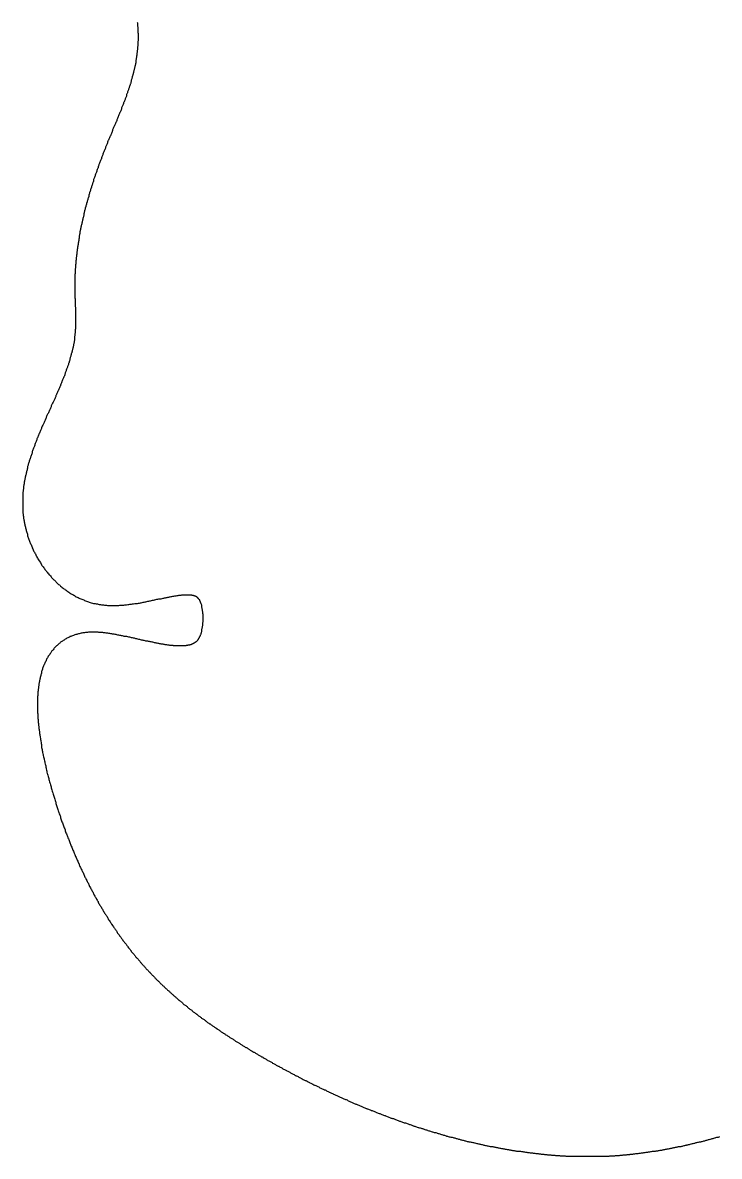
# Model space of a CAD drawing. Header units: millimetres. Extents: x 35 to 605, y 64 to 964.
# Drawn here: x 260.86 to 283.24, y 786.11 to 822.52 of the extents above; entities that cross this region are included whole.
import ezdxf

# ---------------------------------------------------------------- set-up
doc = ezdxf.new("R2010")
doc.units = ezdxf.units.MM
doc.layers.add('DRAW', color=7, linetype='Continuous')

msp = doc.modelspace()

# ---------------------------------------------------------------- linework, layer by layer
at = {"layer": 'DRAW'}
msp.add_polyline3d([(264.537, 822.538, 0), (264.547, 822.508, 0), (264.547, 822.488, 0), (264.547, 822.458, 0), (264.547, 822.438, 0), (264.547, 822.408, 0), (264.557, 822.388, 0), (264.557, 822.368, 0), (264.557, 822.338, 0), (264.557, 822.318, 0), (264.557, 822.288, 0), (264.557, 822.268, 0), (264.557, 822.238, 0), (264.557, 822.218, 0), (264.557, 822.198, 0), (264.567, 822.168, 0), (264.567, 822.148, 0), (264.567, 822.128, 0), (264.567, 822.098, 0), (264.567, 822.078, 0), (264.567, 822.058, 0), (264.567, 822.028, 0), (264.567, 822.008, 0), (264.567, 821.988, 0), (264.567, 821.968, 0), (264.567, 821.938, 0), (264.557, 821.918, 0), (264.557, 821.898, 0), (264.557, 821.868, 0), (264.557, 821.848, 0), (264.557, 821.828, 0), (264.557, 821.808, 0), (264.557, 821.778, 0), (264.557, 821.758, 0), (264.547, 821.738, 0), (264.547, 821.718, 0), (264.547, 821.688, 0), (264.547, 821.668, 0), (264.547, 821.648, 0), (264.537, 821.628, 0), (264.537, 821.598, 0), (264.537, 821.578, 0), (264.537, 821.558, 0), (264.527, 821.538, 0), (264.527, 821.518, 0), (264.527, 821.488, 0), (264.527, 821.468, 0), (264.517, 821.448, 0), (264.517, 821.428, 0), (264.517, 821.398, 0), (264.507, 821.378, 0), (264.507, 821.358, 0), (264.507, 821.338, 0), (264.497, 821.308, 0), (264.497, 821.288, 0), (264.487, 821.268, 0), (264.487, 821.248, 0), (264.487, 821.228, 0), (264.477, 821.198, 0), (264.477, 821.178, 0), (264.467, 821.158, 0), (264.467, 821.138, 0), (264.457, 821.108, 0), (264.457, 821.088, 0), (264.447, 821.068, 0), (264.447, 821.048, 0), (264.437, 821.028, 0), (264.437, 820.998, 0), (264.427, 820.978, 0), (264.427, 820.958, 0), (264.417, 820.938, 0), (264.417, 820.918, 0), (264.407, 820.888, 0), (264.407, 820.868, 0), (264.397, 820.848, 0), (264.397, 820.828, 0), (264.387, 820.808, 0), (264.377, 820.778, 0), (264.377, 820.758, 0), (264.367, 820.738, 0), (264.367, 820.718, 0), (264.357, 820.688, 0), (264.347, 820.668, 0), (264.347, 820.648, 0), (264.337, 820.628, 0), (264.327, 820.608, 0), (264.327, 820.578, 0), (264.317, 820.558, 0), (264.307, 820.538, 0), (264.307, 820.518, 0), (264.297, 820.498, 0), (264.287, 820.468, 0), (264.277, 820.448, 0), (264.277, 820.428, 0), (264.267, 820.408, 0), (264.257, 820.378, 0), (264.257, 820.358, 0), (264.247, 820.338, 0), (264.237, 820.318, 0), (264.227, 820.298, 0), (264.227, 820.268, 0), (264.217, 820.248, 0), (264.207, 820.228, 0), (264.197, 820.208, 0), (264.187, 820.178, 0), (264.187, 820.158, 0), (264.177, 820.138, 0), (264.167, 820.118, 0), (264.157, 820.098, 0), (264.147, 820.068, 0), (264.147, 820.048, 0), (264.137, 820.028, 0), (264.127, 820.008, 0), (264.117, 819.978, 0), (264.107, 819.958, 0), (264.097, 819.938, 0), (264.097, 819.918, 0), (264.087, 819.888, 0), (264.077, 819.868, 0), (264.067, 819.848, 0), (264.057, 819.828, 0), (264.047, 819.808, 0), (264.037, 819.778, 0), (264.027, 819.758, 0), (264.027, 819.738, 0), (264.017, 819.718, 0), (264.007, 819.688, 0), (263.997, 819.668, 0), (263.987, 819.648, 0), (263.977, 819.628, 0), (263.967, 819.598, 0), (263.957, 819.578, 0), (263.947, 819.558, 0), (263.937, 819.528, 0), (263.927, 819.508, 0), (263.927, 819.488, 0), (263.917, 819.468, 0), (263.907, 819.438, 0), (263.897, 819.418, 0), (263.887, 819.398, 0), (263.877, 819.378, 0), (263.867, 819.348, 0), (263.857, 819.328, 0), (263.847, 819.308, 0), (263.837, 819.278, 0), (263.827, 819.258, 0), (263.817, 819.238, 0), (263.807, 819.218, 0), (263.797, 819.188, 0), (263.787, 819.168, 0), (263.777, 819.148, 0), (263.767, 819.118, 0), (263.757, 819.098, 0), (263.747, 819.078, 0), (263.747, 819.048, 0), (263.737, 819.028, 0), (263.727, 819.008, 0), (263.717, 818.988, 0), (263.707, 818.958, 0), (263.697, 818.938, 0), (263.687, 818.918, 0), (263.677, 818.888, 0), (263.667, 818.868, 0), (263.657, 818.848, 0), (263.647, 818.818, 0), (263.637, 818.798, 0), (263.627, 818.778, 0), (263.617, 818.748, 0), (263.607, 818.728, 0), (263.597, 818.708, 0), (263.587, 818.678, 0), (263.577, 818.658, 0), (263.567, 818.628, 0), (263.557, 818.608, 0), (263.547, 818.588, 0), (263.537, 818.558, 0), (263.527, 818.538, 0), (263.517, 818.518, 0), (263.517, 818.488, 0), (263.507, 818.468, 0), (263.497, 818.438, 0), (263.487, 818.418, 0), (263.477, 818.398, 0), (263.467, 818.368, 0), (263.457, 818.348, 0), (263.447, 818.328, 0), (263.437, 818.298, 0), (263.427, 818.278, 0), (263.417, 818.248, 0), (263.407, 818.228, 0), (263.397, 818.208, 0), (263.387, 818.178, 0), (263.387, 818.158, 0), (263.377, 818.128, 0), (263.367, 818.108, 0), (263.357, 818.088, 0), (263.347, 818.058, 0), (263.337, 818.038, 0), (263.327, 818.008, 0), (263.317, 817.988, 0), (263.307, 817.958, 0), (263.307, 817.938, 0), (263.297, 817.918, 0), (263.287, 817.888, 0), (263.277, 817.868, 0), (263.267, 817.838, 0), (263.257, 817.818, 0), (263.247, 817.798, 0), (263.237, 817.768, 0), (263.237, 817.748, 0), (263.227, 817.718, 0), (263.217, 817.698, 0), (263.207, 817.668, 0), (263.197, 817.648, 0), (263.187, 817.618, 0), (263.187, 817.598, 0), (263.177, 817.578, 0), (263.167, 817.548, 0), (263.157, 817.528, 0), (263.147, 817.498, 0), (263.137, 817.478, 0), (263.137, 817.448, 0), (263.127, 817.428, 0), (263.117, 817.398, 0), (263.107, 817.378, 0), (263.097, 817.358, 0), (263.097, 817.328, 0), (263.087, 817.308, 0), (263.077, 817.278, 0), (263.067, 817.258, 0), (263.067, 817.228, 0), (263.057, 817.208, 0), (263.047, 817.178, 0), (263.037, 817.158, 0), (263.037, 817.128, 0), (263.027, 817.108, 0), (263.017, 817.078, 0), (263.007, 817.058, 0), (263.007, 817.028, 0), (262.997, 817.008, 0), (262.987, 816.978, 0), (262.977, 816.958, 0), (262.977, 816.928, 0), (262.967, 816.908, 0), (262.957, 816.878, 0), (262.947, 816.858, 0), (262.947, 816.838, 0), (262.937, 816.808, 0), (262.927, 816.788, 0), (262.927, 816.758, 0), (262.917, 816.738, 0), (262.907, 816.708, 0), (262.907, 816.688, 0), (262.897, 816.658, 0), (262.887, 816.638, 0), (262.887, 816.608, 0), (262.877, 816.588, 0), (262.867, 816.558, 0), (262.867, 816.528, 0), (262.857, 816.508, 0), (262.847, 816.478, 0), (262.847, 816.458, 0), (262.837, 816.428, 0), (262.837, 816.408, 0), (262.827, 816.378, 0), (262.817, 816.358, 0), (262.817, 816.328, 0), (262.807, 816.308, 0), (262.807, 816.278, 0), (262.797, 816.258, 0), (262.787, 816.228, 0), (262.787, 816.208, 0), (262.777, 816.178, 0), (262.777, 816.158, 0), (262.767, 816.128, 0), (262.767, 816.108, 0), (262.757, 816.078, 0), (262.757, 816.058, 0), (262.747, 816.028, 0), (262.737, 815.998, 0), (262.737, 815.978, 0), (262.727, 815.948, 0), (262.727, 815.928, 0), (262.717, 815.898, 0), (262.717, 815.878, 0), (262.707, 815.848, 0), (262.707, 815.828, 0), (262.697, 815.798, 0), (262.697, 815.778, 0), (262.697, 815.748, 0), (262.687, 815.718, 0), (262.687, 815.698, 0), (262.677, 815.668, 0), (262.677, 815.648, 0), (262.667, 815.618, 0), (262.667, 815.598, 0), (262.657, 815.568, 0), (262.657, 815.538, 0), (262.657, 815.518, 0), (262.647, 815.488, 0), (262.647, 815.468, 0), (262.637, 815.438, 0), (262.637, 815.418, 0), (262.637, 815.388, 0), (262.627, 815.358, 0), (262.627, 815.338, 0), (262.617, 815.308, 0), (262.617, 815.288, 0), (262.617, 815.258, 0), (262.607, 815.238, 0), (262.607, 815.208, 0), (262.607, 815.178, 0), (262.597, 815.158, 0), (262.597, 815.128, 0), (262.597, 815.108, 0), (262.597, 815.078, 0), (262.587, 815.048, 0), (262.587, 815.028, 0), (262.587, 814.998, 0), (262.577, 814.978, 0), (262.577, 814.948, 0), (262.577, 814.918, 0), (262.577, 814.898, 0), (262.567, 814.868, 0), (262.567, 814.848, 0), (262.567, 814.818, 0), (262.567, 814.788, 0), (262.567, 814.768, 0), (262.557, 814.738, 0), (262.557, 814.718, 0), (262.557, 814.688, 0), (262.557, 814.658, 0), (262.557, 814.638, 0), (262.547, 814.608, 0), (262.547, 814.588, 0), (262.547, 814.558, 0), (262.547, 814.528, 0), (262.547, 814.508, 0), (262.547, 814.478, 0), (262.547, 814.458, 0), (262.537, 814.428, 0), (262.537, 814.398, 0), (262.537, 814.378, 0), (262.537, 814.348, 0), (262.537, 814.318, 0), (262.537, 814.298, 0), (262.537, 814.268, 0), (262.537, 814.248, 0), (262.537, 814.218, 0), (262.537, 814.188, 0), (262.537, 814.168, 0), (262.537, 814.138, 0), (262.537, 814.108, 0), (262.537, 814.088, 0), (262.537, 814.058, 0), (262.537, 814.038, 0), (262.537, 814.008, 0), (262.537, 813.978, 0), (262.537, 813.958, 0), (262.537, 813.928, 0), (262.537, 813.908, 0), (262.537, 813.878, 0), (262.537, 813.848, 0), (262.537, 813.828, 0), (262.537, 813.798, 0), (262.537, 813.778, 0), (262.537, 813.748, 0), (262.537, 813.728, 0), (262.537, 813.698, 0), (262.537, 813.678, 0), (262.547, 813.648, 0), (262.547, 813.618, 0), (262.547, 813.598, 0), (262.547, 813.568, 0), (262.547, 813.548, 0), (262.547, 813.518, 0), (262.547, 813.498, 0), (262.547, 813.478, 0), (262.547, 813.448, 0), (262.547, 813.428, 0), (262.547, 813.398, 0), (262.557, 813.378, 0), (262.557, 813.348, 0), (262.557, 813.328, 0), (262.557, 813.298, 0), (262.557, 813.278, 0), (262.557, 813.258, 0), (262.557, 813.228, 0), (262.557, 813.208, 0), (262.557, 813.178, 0), (262.557, 813.158, 0), (262.557, 813.138, 0), (262.557, 813.108, 0), (262.557, 813.088, 0), (262.557, 813.068, 0), (262.557, 813.038, 0), (262.557, 813.018, 0), (262.557, 812.998, 0), (262.557, 812.968, 0), (262.557, 812.948, 0), (262.557, 812.928, 0), (262.557, 812.898, 0), (262.557, 812.878, 0), (262.557, 812.858, 0), (262.557, 812.838, 0), (262.557, 812.808, 0), (262.557, 812.788, 0), (262.557, 812.768, 0), (262.557, 812.748, 0), (262.557, 812.718, 0), (262.557, 812.698, 0), (262.557, 812.678, 0), (262.547, 812.658, 0), (262.547, 812.638, 0), (262.547, 812.608, 0), (262.547, 812.588, 0), (262.547, 812.568, 0), (262.547, 812.548, 0), (262.537, 812.528, 0), (262.537, 812.508, 0), (262.537, 812.478, 0), (262.537, 812.458, 0), (262.527, 812.438, 0), (262.527, 812.418, 0), (262.527, 812.398, 0), (262.527, 812.378, 0), (262.517, 812.358, 0), (262.517, 812.328, 0), (262.517, 812.308, 0), (262.507, 812.288, 0), (262.507, 812.268, 0), (262.507, 812.248, 0), (262.497, 812.228, 0), (262.497, 812.198, 0), (262.487, 812.178, 0), (262.487, 812.158, 0), (262.487, 812.138, 0), (262.477, 812.118, 0), (262.477, 812.098, 0), (262.467, 812.068, 0), (262.467, 812.048, 0), (262.457, 812.028, 0), (262.457, 812.008, 0), (262.447, 811.988, 0), (262.447, 811.968, 0), (262.437, 811.938, 0), (262.437, 811.918, 0), (262.427, 811.898, 0), (262.417, 811.878, 0), (262.417, 811.858, 0), (262.407, 811.828, 0), (262.407, 811.808, 0), (262.397, 811.788, 0), (262.387, 811.768, 0), (262.387, 811.738, 0), (262.377, 811.718, 0), (262.377, 811.698, 0), (262.367, 811.678, 0), (262.357, 811.658, 0), (262.347, 811.628, 0), (262.347, 811.608, 0), (262.337, 811.588, 0), (262.327, 811.568, 0), (262.327, 811.538, 0), (262.317, 811.518, 0), (262.307, 811.498, 0), (262.297, 811.478, 0), (262.297, 811.448, 0), (262.287, 811.428, 0), (262.277, 811.408, 0), (262.267, 811.388, 0), (262.257, 811.358, 0), (262.257, 811.338, 0), (262.247, 811.318, 0), (262.237, 811.298, 0), (262.227, 811.268, 0), (262.217, 811.248, 0), (262.207, 811.228, 0), (262.207, 811.208, 0), (262.197, 811.178, 0), (262.187, 811.158, 0), (262.177, 811.138, 0), (262.167, 811.108, 0), (262.157, 811.088, 0), (262.147, 811.068, 0), (262.137, 811.048, 0), (262.127, 811.018, 0), (262.117, 810.998, 0), (262.117, 810.978, 0), (262.107, 810.948, 0), (262.097, 810.928, 0), (262.087, 810.908, 0), (262.077, 810.878, 0), (262.067, 810.858, 0), (262.057, 810.838, 0), (262.047, 810.818, 0), (262.037, 810.788, 0), (262.027, 810.768, 0), (262.017, 810.748, 0), (262.007, 810.718, 0), (261.997, 810.698, 0), (261.987, 810.678, 0), (261.977, 810.648, 0), (261.967, 810.628, 0), (261.957, 810.608, 0), (261.947, 810.578, 0), (261.937, 810.558, 0), (261.927, 810.538, 0), (261.917, 810.508, 0), (261.907, 810.488, 0), (261.897, 810.468, 0), (261.887, 810.438, 0), (261.877, 810.418, 0), (261.867, 810.398, 0), (261.857, 810.368, 0), (261.847, 810.348, 0), (261.837, 810.328, 0), (261.817, 810.298, 0), (261.807, 810.278, 0), (261.797, 810.258, 0), (261.787, 810.228, 0), (261.777, 810.208, 0), (261.767, 810.178, 0), (261.757, 810.158, 0), (261.747, 810.138, 0), (261.737, 810.108, 0), (261.727, 810.088, 0), (261.717, 810.068, 0), (261.707, 810.038, 0), (261.697, 810.018, 0), (261.687, 809.988, 0), (261.677, 809.968, 0), (261.657, 809.948, 0), (261.647, 809.918, 0), (261.637, 809.898, 0), (261.627, 809.868, 0), (261.617, 809.848, 0), (261.607, 809.828, 0), (261.597, 809.798, 0), (261.587, 809.778, 0), (261.577, 809.748, 0), (261.567, 809.728, 0), (261.557, 809.708, 0), (261.547, 809.678, 0), (261.537, 809.658, 0), (261.527, 809.628, 0), (261.517, 809.608, 0), (261.507, 809.588, 0), (261.487, 809.558, 0), (261.477, 809.538, 0), (261.467, 809.508, 0), (261.457, 809.488, 0), (261.447, 809.458, 0), (261.437, 809.438, 0), (261.427, 809.418, 0), (261.417, 809.388, 0), (261.407, 809.368, 0), (261.397, 809.338, 0), (261.387, 809.318, 0), (261.377, 809.288, 0), (261.367, 809.268, 0), (261.357, 809.238, 0), (261.347, 809.218, 0), (261.337, 809.188, 0), (261.327, 809.168, 0), (261.317, 809.148, 0), (261.307, 809.118, 0), (261.297, 809.098, 0), (261.287, 809.068, 0), (261.277, 809.048, 0), (261.267, 809.018, 0), (261.257, 808.998, 0), (261.247, 808.968, 0), (261.247, 808.948, 0), (261.237, 808.918, 0), (261.227, 808.898, 0), (261.217, 808.868, 0), (261.207, 808.848, 0), (261.197, 808.818, 0), (261.187, 808.798, 0), (261.177, 808.768, 0), (261.167, 808.748, 0), (261.157, 808.718, 0), (261.157, 808.688, 0), (261.147, 808.668, 0), (261.137, 808.638, 0), (261.127, 808.618, 0), (261.117, 808.588, 0), (261.107, 808.568, 0), (261.107, 808.538, 0), (261.097, 808.518, 0), (261.087, 808.488, 0), (261.077, 808.468, 0), (261.067, 808.438, 0), (261.067, 808.408, 0), (261.057, 808.388, 0), (261.047, 808.358, 0), (261.037, 808.338, 0), (261.037, 808.308, 0), (261.027, 808.288, 0), (261.017, 808.258, 0), (261.017, 808.228, 0), (261.007, 808.208, 0), (260.997, 808.178, 0), (260.997, 808.158, 0), (260.987, 808.128, 0), (260.977, 808.098, 0), (260.977, 808.078, 0), (260.967, 808.048, 0), (260.967, 808.018, 0), (260.957, 807.998, 0), (260.947, 807.968, 0), (260.947, 807.948, 0), (260.937, 807.918, 0), (260.937, 807.888, 0), (260.927, 807.868, 0), (260.927, 807.838, 0), (260.917, 807.808, 0), (260.917, 807.788, 0), (260.907, 807.758, 0), (260.907, 807.728, 0), (260.907, 807.708, 0), (260.897, 807.678, 0), (260.897, 807.648, 0), (260.887, 807.628, 0), (260.887, 807.598, 0), (260.887, 807.568, 0), (260.887, 807.538, 0), (260.877, 807.518, 0), (260.877, 807.488, 0), (260.877, 807.458, 0), (260.867, 807.438, 0), (260.867, 807.408, 0), (260.867, 807.378, 0), (260.867, 807.348, 0), (260.867, 807.328, 0), (260.857, 807.298, 0), (260.857, 807.268, 0), (260.857, 807.238, 0), (260.857, 807.218, 0), (260.857, 807.188, 0), (260.857, 807.158, 0), (260.857, 807.128, 0), (260.857, 807.108, 0), (260.857, 807.078, 0), (260.857, 807.048, 0), (260.857, 807.018, 0), (260.857, 806.998, 0), (260.857, 806.968, 0), (260.857, 806.938, 0), (260.857, 806.908, 0), (260.867, 806.878, 0), (260.867, 806.858, 0), (260.867, 806.828, 0), (260.867, 806.798, 0), (260.867, 806.768, 0), (260.877, 806.738, 0), (260.877, 806.718, 0), (260.877, 806.688, 0), (260.887, 806.658, 0), (260.887, 806.628, 0), (260.887, 806.598, 0), (260.897, 806.568, 0), (260.897, 806.548, 0), (260.907, 806.518, 0), (260.907, 806.488, 0), (260.917, 806.458, 0), (260.917, 806.428, 0), (260.927, 806.398, 0), (260.927, 806.378, 0), (260.937, 806.348, 0), (260.947, 806.318, 0), (260.947, 806.288, 0), (260.957, 806.258, 0), (260.967, 806.228, 0), (260.967, 806.208, 0), (260.977, 806.178, 0), (260.987, 806.148, 0), (260.997, 806.118, 0), (261.007, 806.088, 0), (261.007, 806.058, 0), (261.017, 806.038, 0), (261.027, 806.008, 0), (261.037, 805.978, 0), (261.047, 805.948, 0), (261.057, 805.918, 0), (261.067, 805.898, 0), (261.077, 805.868, 0), (261.087, 805.838, 0), (261.097, 805.808, 0), (261.107, 805.778, 0), (261.127, 805.758, 0), (261.137, 805.728, 0), (261.147, 805.698, 0), (261.157, 805.668, 0), (261.167, 805.648, 0), (261.187, 805.618, 0), (261.197, 805.588, 0), (261.207, 805.558, 0), (261.217, 805.538, 0), (261.237, 805.508, 0), (261.247, 805.478, 0), (261.267, 805.458, 0), (261.277, 805.428, 0), (261.287, 805.398, 0), (261.307, 805.368, 0), (261.317, 805.348, 0), (261.337, 805.318, 0), (261.347, 805.298, 0), (261.367, 805.268, 0), (261.387, 805.238, 0), (261.397, 805.218, 0), (261.417, 805.188, 0), (261.427, 805.168, 0), (261.447, 805.138, 0), (261.467, 805.108, 0), (261.477, 805.088, 0), (261.497, 805.058, 0), (261.517, 805.038, 0), (261.537, 805.008, 0), (261.557, 804.988, 0), (261.567, 804.958, 0), (261.587, 804.938, 0), (261.607, 804.908, 0), (261.627, 804.888, 0), (261.647, 804.868, 0), (261.667, 804.838, 0), (261.687, 804.818, 0), (261.707, 804.788, 0), (261.727, 804.768, 0), (261.747, 804.748, 0), (261.767, 804.718, 0), (261.787, 804.698, 0), (261.807, 804.678, 0), (261.827, 804.658, 0), (261.857, 804.628, 0), (261.877, 804.608, 0), (261.897, 804.588, 0), (261.917, 804.568, 0), (261.937, 804.548, 0), (261.967, 804.518, 0), (261.987, 804.498, 0), (262.007, 804.478, 0), (262.037, 804.458, 0), (262.057, 804.438, 0), (262.077, 804.418, 0), (262.107, 804.398, 0), (262.127, 804.378, 0), (262.157, 804.358, 0), (262.177, 804.338, 0), (262.207, 804.318, 0), (262.227, 804.298, 0), (262.257, 804.288, 0), (262.277, 804.268, 0), (262.307, 804.248, 0), (262.337, 804.228, 0), (262.357, 804.208, 0), (262.387, 804.198, 0), (262.417, 804.178, 0), (262.437, 804.158, 0), (262.467, 804.148, 0), (262.497, 804.128, 0), (262.517, 804.118, 0), (262.547, 804.098, 0), (262.577, 804.078, 0), (262.607, 804.068, 0), (262.637, 804.058, 0), (262.667, 804.038, 0), (262.697, 804.028, 0), (262.727, 804.008, 0), (262.757, 803.998, 0), (262.787, 803.988, 0), (262.817, 803.978, 0), (262.847, 803.958, 0), (262.877, 803.948, 0), (262.907, 803.938, 0), (262.937, 803.928, 0), (262.967, 803.918, 0), (262.997, 803.908, 0), (263.027, 803.898, 0), (263.057, 803.888, 0), (263.097, 803.878, 0), (263.127, 803.868, 0), (263.157, 803.868, 0), (263.187, 803.858, 0), (263.217, 803.848, 0), (263.257, 803.848, 0), (263.287, 803.838, 0), (263.317, 803.828, 0), (263.357, 803.828, 0), (263.387, 803.818, 0), (263.417, 803.818, 0), (263.457, 803.818, 0), (263.487, 803.808, 0), (263.517, 803.808, 0), (263.547, 803.808, 0), (263.587, 803.798, 0), (263.617, 803.798, 0), (263.647, 803.798, 0), (263.687, 803.798, 0), (263.717, 803.798, 0), (263.747, 803.798, 0), (263.777, 803.798, 0), (263.817, 803.798, 0), (263.847, 803.798, 0), (263.877, 803.798, 0), (263.917, 803.798, 0), (263.947, 803.798, 0), (263.977, 803.808, 0), (264.007, 803.808, 0), (264.037, 803.808, 0), (264.077, 803.808, 0), (264.107, 803.808, 0), (264.137, 803.818, 0), (264.167, 803.818, 0), (264.197, 803.818, 0), (264.237, 803.828, 0), (264.267, 803.828, 0), (264.297, 803.838, 0), (264.327, 803.838, 0), (264.357, 803.838, 0), (264.387, 803.848, 0), (264.417, 803.848, 0), (264.457, 803.858, 0), (264.487, 803.858, 0), (264.517, 803.868, 0), (264.547, 803.868, 0), (264.577, 803.878, 0), (264.607, 803.878, 0), (264.637, 803.888, 0), (264.667, 803.888, 0), (264.697, 803.898, 0), (264.727, 803.908, 0), (264.757, 803.908, 0), (264.787, 803.918, 0), (264.817, 803.918, 0), (264.847, 803.928, 0), (264.877, 803.938, 0), (264.907, 803.938, 0), (264.937, 803.948, 0), (264.967, 803.948, 0), (264.997, 803.958, 0), (265.027, 803.968, 0), (265.057, 803.968, 0), (265.087, 803.978, 0), (265.107, 803.978, 0), (265.137, 803.988, 0), (265.167, 803.998, 0), (265.197, 803.998, 0), (265.227, 804.008, 0), (265.257, 804.008, 0), (265.277, 804.018, 0), (265.307, 804.018, 0), (265.337, 804.028, 0), (265.367, 804.038, 0), (265.387, 804.038, 0), (265.417, 804.048, 0), (265.447, 804.048, 0), (265.467, 804.058, 0), (265.497, 804.058, 0), (265.517, 804.068, 0), (265.547, 804.068, 0), (265.577, 804.078, 0), (265.597, 804.078, 0), (265.627, 804.088, 0), (265.647, 804.088, 0), (265.677, 804.098, 0), (265.697, 804.098, 0), (265.717, 804.098, 0), (265.747, 804.108, 0), (265.767, 804.108, 0), (265.787, 804.108, 0), (265.817, 804.118, 0), (265.837, 804.118, 0), (265.857, 804.118, 0), (265.877, 804.128, 0), (265.907, 804.128, 0), (265.927, 804.128, 0), (265.947, 804.128, 0), (265.967, 804.138, 0), (265.987, 804.138, 0), (266.007, 804.138, 0), (266.027, 804.138, 0), (266.047, 804.138, 0), (266.067, 804.138, 0), (266.087, 804.138, 0), (266.107, 804.138, 0), (266.117, 804.138, 0), (266.137, 804.138, 0), (266.157, 804.138, 0), (266.177, 804.138, 0), (266.187, 804.138, 0), (266.207, 804.138, 0), (266.217, 804.138, 0), (266.237, 804.138, 0), (266.247, 804.138, 0), (266.257, 804.138, 0), (266.277, 804.138, 0), (266.287, 804.128, 0), (266.297, 804.128, 0), (266.307, 804.128, 0), (266.327, 804.128, 0), (266.337, 804.128, 0), (266.347, 804.118, 0), (266.357, 804.118, 0), (266.367, 804.118, 0), (266.377, 804.118, 0), (266.377, 804.108, 0), (266.387, 804.108, 0), (266.397, 804.108, 0), (266.407, 804.098, 0), (266.407, 804.098, 0), (266.417, 804.098, 0), (266.427, 804.098, 0), (266.427, 804.088, 0), (266.437, 804.088, 0), (266.437, 804.088, 0), (266.447, 804.078, 0), (266.447, 804.078, 0), (266.457, 804.078, 0), (266.457, 804.068, 0), (266.467, 804.068, 0), (266.467, 804.068, 0), (266.467, 804.058, 0), (266.477, 804.058, 0), (266.477, 804.048, 0), (266.487, 804.048, 0), (266.487, 804.038, 0), (266.497, 804.038, 0), (266.497, 804.028, 0), (266.497, 804.028, 0), (266.507, 804.018, 0), (266.507, 804.008, 0), (266.517, 803.998, 0), (266.527, 803.998, 0), (266.527, 803.988, 0), (266.537, 803.978, 0), (266.537, 803.958, 0), (266.547, 803.948, 0), (266.547, 803.938, 0), (266.557, 803.928, 0), (266.557, 803.908, 0), (266.567, 803.898, 0), (266.567, 803.888, 0), (266.577, 803.868, 0), (266.587, 803.848, 0), (266.587, 803.838, 0), (266.597, 803.818, 0), (266.597, 803.798, 0), (266.597, 803.788, 0), (266.607, 803.768, 0), (266.607, 803.748, 0), (266.617, 803.728, 0), (266.617, 803.708, 0), (266.617, 803.688, 0), (266.627, 803.668, 0), (266.627, 803.648, 0), (266.627, 803.628, 0), (266.637, 803.608, 0), (266.637, 803.588, 0), (266.637, 803.568, 0), (266.637, 803.548, 0), (266.647, 803.518, 0), (266.647, 803.498, 0), (266.647, 803.478, 0), (266.647, 803.458, 0), (266.647, 803.438, 0), (266.647, 803.408, 0), (266.647, 803.388, 0), (266.647, 803.368, 0), (266.647, 803.348, 0), (266.647, 803.328, 0), (266.647, 803.298, 0), (266.647, 803.278, 0), (266.647, 803.258, 0), (266.637, 803.238, 0), (266.637, 803.218, 0), (266.637, 803.188, 0), (266.637, 803.168, 0), (266.637, 803.148, 0), (266.627, 803.128, 0), (266.627, 803.108, 0), (266.627, 803.088, 0), (266.617, 803.068, 0), (266.617, 803.048, 0), (266.607, 803.028, 0), (266.607, 803.008, 0), (266.607, 802.988, 0), (266.597, 802.968, 0), (266.597, 802.948, 0), (266.587, 802.928, 0), (266.587, 802.908, 0), (266.577, 802.898, 0), (266.577, 802.878, 0), (266.567, 802.858, 0), (266.557, 802.848, 0), (266.557, 802.828, 0), (266.547, 802.818, 0), (266.547, 802.798, 0), (266.537, 802.788, 0), (266.527, 802.778, 0), (266.527, 802.758, 0), (266.517, 802.748, 0), (266.507, 802.738, 0), (266.507, 802.728, 0), (266.497, 802.718, 0), (266.497, 802.708, 0), (266.487, 802.698, 0), (266.477, 802.688, 0), (266.477, 802.678, 0), (266.467, 802.678, 0), (266.467, 802.668, 0), (266.457, 802.658, 0), (266.447, 802.658, 0), (266.447, 802.648, 0), (266.437, 802.638, 0), (266.437, 802.638, 0), (266.427, 802.628, 0), (266.417, 802.628, 0), (266.417, 802.618, 0), (266.407, 802.618, 0), (266.397, 802.608, 0), (266.387, 802.608, 0), (266.387, 802.598, 0), (266.377, 802.598, 0), (266.367, 802.588, 0), (266.357, 802.588, 0), (266.347, 802.578, 0), (266.337, 802.578, 0), (266.327, 802.568, 0), (266.317, 802.568, 0), (266.307, 802.558, 0), (266.297, 802.558, 0), (266.287, 802.558, 0), (266.277, 802.548, 0), (266.267, 802.548, 0), (266.257, 802.538, 0), (266.237, 802.538, 0), (266.227, 802.538, 0), (266.217, 802.528, 0), (266.197, 802.528, 0), (266.187, 802.528, 0), (266.167, 802.528, 0), (266.157, 802.518, 0), (266.137, 802.518, 0), (266.127, 802.518, 0), (266.107, 802.518, 0), (266.097, 802.508, 0), (266.077, 802.508, 0), (266.057, 802.508, 0), (266.037, 802.508, 0), (266.017, 802.508, 0), (266.007, 802.508, 0), (265.987, 802.508, 0), (265.967, 802.498, 0), (265.947, 802.498, 0), (265.927, 802.498, 0), (265.907, 802.498, 0), (265.887, 802.498, 0), (265.867, 802.498, 0), (265.847, 802.508, 0), (265.817, 802.508, 0), (265.797, 802.508, 0), (265.777, 802.508, 0), (265.757, 802.508, 0), (265.727, 802.508, 0), (265.707, 802.508, 0), (265.687, 802.518, 0), (265.667, 802.518, 0), (265.637, 802.518, 0), (265.617, 802.518, 0), (265.587, 802.518, 0), (265.567, 802.528, 0), (265.537, 802.528, 0), (265.517, 802.528, 0), (265.487, 802.538, 0), (265.467, 802.538, 0), (265.437, 802.538, 0), (265.417, 802.548, 0), (265.387, 802.548, 0), (265.367, 802.558, 0), (265.337, 802.558, 0), (265.307, 802.558, 0), (265.287, 802.568, 0), (265.257, 802.568, 0), (265.227, 802.578, 0), (265.207, 802.578, 0), (265.177, 802.588, 0), (265.147, 802.588, 0), (265.127, 802.598, 0), (265.097, 802.598, 0), (265.067, 802.608, 0), (265.037, 802.618, 0), (265.017, 802.618, 0), (264.987, 802.628, 0), (264.957, 802.628, 0), (264.927, 802.638, 0), (264.897, 802.638, 0), (264.877, 802.648, 0), (264.847, 802.658, 0), (264.817, 802.658, 0), (264.787, 802.668, 0), (264.757, 802.678, 0), (264.727, 802.678, 0), (264.707, 802.688, 0), (264.677, 802.688, 0), (264.647, 802.698, 0), (264.617, 802.708, 0), (264.587, 802.708, 0), (264.557, 802.718, 0), (264.527, 802.728, 0), (264.497, 802.728, 0), (264.467, 802.738, 0), (264.447, 802.748, 0), (264.417, 802.748, 0), (264.387, 802.758, 0), (264.357, 802.758, 0), (264.327, 802.768, 0), (264.297, 802.778, 0), (264.267, 802.778, 0), (264.237, 802.788, 0), (264.207, 802.798, 0), (264.177, 802.798, 0), (264.147, 802.808, 0), (264.117, 802.808, 0), (264.097, 802.818, 0), (264.067, 802.828, 0), (264.037, 802.828, 0), (264.007, 802.838, 0), (263.977, 802.838, 0), (263.947, 802.848, 0), (263.917, 802.848, 0), (263.887, 802.858, 0), (263.857, 802.868, 0), (263.827, 802.868, 0), (263.797, 802.878, 0), (263.767, 802.878, 0), (263.747, 802.878, 0), (263.717, 802.888, 0), (263.687, 802.888, 0), (263.657, 802.898, 0), (263.627, 802.898, 0), (263.597, 802.908, 0), (263.567, 802.908, 0), (263.537, 802.908, 0), (263.507, 802.918, 0), (263.477, 802.918, 0), (263.457, 802.918, 0), (263.427, 802.928, 0), (263.397, 802.928, 0), (263.367, 802.928, 0), (263.337, 802.928, 0), (263.307, 802.928, 0), (263.277, 802.938, 0), (263.247, 802.938, 0), (263.217, 802.938, 0), (263.197, 802.938, 0), (263.167, 802.938, 0), (263.137, 802.938, 0), (263.107, 802.938, 0), (263.077, 802.938, 0), (263.047, 802.938, 0), (263.017, 802.938, 0), (262.987, 802.938, 0), (262.967, 802.938, 0), (262.937, 802.928, 0), (262.907, 802.928, 0), (262.877, 802.928, 0), (262.847, 802.918, 0), (262.817, 802.918, 0), (262.787, 802.918, 0), (262.757, 802.908, 0), (262.737, 802.908, 0), (262.707, 802.898, 0), (262.677, 802.888, 0), (262.647, 802.888, 0), (262.617, 802.878, 0), (262.597, 802.868, 0), (262.567, 802.868, 0), (262.537, 802.858, 0), (262.507, 802.848, 0), (262.487, 802.838, 0), (262.457, 802.828, 0), (262.427, 802.818, 0), (262.407, 802.808, 0), (262.377, 802.798, 0), (262.357, 802.778, 0), (262.327, 802.768, 0), (262.307, 802.758, 0), (262.277, 802.748, 0), (262.257, 802.728, 0), (262.227, 802.718, 0), (262.207, 802.708, 0), (262.187, 802.688, 0), (262.157, 802.678, 0), (262.137, 802.658, 0), (262.117, 802.638, 0), (262.087, 802.628, 0), (262.067, 802.608, 0), (262.047, 802.588, 0), (262.027, 802.578, 0), (262.007, 802.558, 0), (261.987, 802.538, 0), (261.967, 802.518, 0), (261.947, 802.498, 0), (261.927, 802.478, 0), (261.907, 802.468, 0), (261.887, 802.448, 0), (261.867, 802.428, 0), (261.857, 802.408, 0), (261.837, 802.378, 0), (261.817, 802.358, 0), (261.797, 802.338, 0), (261.787, 802.318, 0), (261.767, 802.298, 0), (261.757, 802.278, 0), (261.737, 802.258, 0), (261.727, 802.228, 0), (261.707, 802.208, 0), (261.697, 802.188, 0), (261.677, 802.168, 0), (261.667, 802.138, 0), (261.657, 802.118, 0), (261.637, 802.098, 0), (261.627, 802.068, 0), (261.617, 802.048, 0), (261.607, 802.028, 0), (261.597, 801.998, 0), (261.577, 801.978, 0), (261.567, 801.948, 0), (261.557, 801.928, 0), (261.547, 801.898, 0), (261.537, 801.878, 0), (261.527, 801.858, 0), (261.517, 801.828, 0), (261.507, 801.808, 0), (261.497, 801.778, 0), (261.497, 801.748, 0), (261.487, 801.728, 0), (261.477, 801.698, 0), (261.467, 801.678, 0), (261.457, 801.648, 0), (261.457, 801.628, 0), (261.447, 801.598, 0), (261.437, 801.568, 0), (261.437, 801.548, 0), (261.427, 801.518, 0), (261.417, 801.488, 0), (261.417, 801.468, 0), (261.407, 801.438, 0), (261.407, 801.408, 0), (261.397, 801.388, 0), (261.397, 801.358, 0), (261.387, 801.328, 0), (261.387, 801.308, 0), (261.377, 801.278, 0), (261.377, 801.248, 0), (261.377, 801.218, 0), (261.367, 801.198, 0), (261.367, 801.168, 0), (261.367, 801.138, 0), (261.357, 801.108, 0), (261.357, 801.078, 0), (261.357, 801.058, 0), (261.347, 801.028, 0), (261.347, 800.998, 0), (261.347, 800.968, 0), (261.347, 800.938, 0), (261.347, 800.908, 0), (261.337, 800.878, 0), (261.337, 800.858, 0), (261.337, 800.828, 0), (261.337, 800.798, 0), (261.337, 800.768, 0), (261.337, 800.738, 0), (261.337, 800.708, 0), (261.337, 800.678, 0), (261.337, 800.648, 0), (261.337, 800.618, 0), (261.337, 800.588, 0), (261.337, 800.558, 0), (261.337, 800.528, 0), (261.337, 800.498, 0), (261.337, 800.468, 0), (261.337, 800.438, 0), (261.337, 800.408, 0), (261.337, 800.378, 0), (261.337, 800.348, 0), (261.347, 800.318, 0), (261.347, 800.288, 0), (261.347, 800.258, 0), (261.347, 800.228, 0), (261.347, 800.198, 0), (261.347, 800.168, 0), (261.357, 800.138, 0), (261.357, 800.098, 0), (261.357, 800.068, 0), (261.357, 800.038, 0), (261.367, 800.008, 0), (261.367, 799.978, 0), (261.367, 799.948, 0), (261.377, 799.918, 0), (261.377, 799.878, 0), (261.377, 799.848, 0), (261.387, 799.818, 0), (261.387, 799.788, 0), (261.397, 799.758, 0), (261.397, 799.728, 0), (261.397, 799.688, 0), (261.407, 799.658, 0), (261.407, 799.628, 0), (261.417, 799.598, 0), (261.417, 799.568, 0), (261.427, 799.528, 0), (261.427, 799.498, 0), (261.437, 799.468, 0), (261.437, 799.438, 0), (261.447, 799.398, 0), (261.447, 799.368, 0), (261.457, 799.338, 0), (261.457, 799.308, 0), (261.467, 799.268, 0), (261.467, 799.238, 0), (261.477, 799.208, 0), (261.487, 799.178, 0), (261.487, 799.138, 0), (261.497, 799.108, 0), (261.497, 799.078, 0), (261.507, 799.038, 0), (261.517, 799.008, 0), (261.517, 798.978, 0), (261.527, 798.938, 0), (261.537, 798.908, 0), (261.547, 798.878, 0), (261.547, 798.848, 0), (261.557, 798.808, 0), (261.567, 798.778, 0), (261.567, 798.748, 0), (261.577, 798.708, 0), (261.587, 798.678, 0), (261.597, 798.648, 0), (261.597, 798.608, 0), (261.607, 798.578, 0), (261.617, 798.548, 0), (261.627, 798.508, 0), (261.637, 798.478, 0), (261.637, 798.448, 0), (261.647, 798.408, 0), (261.657, 798.378, 0), (261.667, 798.348, 0), (261.677, 798.308, 0), (261.687, 798.278, 0), (261.697, 798.238, 0), (261.697, 798.208, 0), (261.707, 798.178, 0), (261.717, 798.138, 0), (261.727, 798.108, 0), (261.737, 798.078, 0), (261.747, 798.038, 0), (261.757, 798.008, 0), (261.767, 797.978, 0), (261.777, 797.938, 0), (261.787, 797.908, 0), (261.797, 797.878, 0), (261.807, 797.838, 0), (261.817, 797.808, 0), (261.827, 797.778, 0), (261.837, 797.738, 0), (261.847, 797.708, 0), (261.857, 797.678, 0), (261.867, 797.638, 0), (261.877, 797.608, 0), (261.887, 797.578, 0), (261.897, 797.538, 0), (261.907, 797.508, 0), (261.917, 797.478, 0), (261.927, 797.438, 0), (261.937, 797.408, 0), (261.947, 797.378, 0), (261.957, 797.338, 0), (261.967, 797.308, 0), (261.977, 797.278, 0), (261.987, 797.248, 0), (261.997, 797.208, 0), (262.007, 797.178, 0), (262.017, 797.148, 0), (262.027, 797.108, 0), (262.047, 797.078, 0), (262.057, 797.048, 0), (262.067, 797.018, 0), (262.077, 796.978, 0), (262.087, 796.948, 0), (262.097, 796.918, 0), (262.107, 796.888, 0), (262.117, 796.848, 0), (262.137, 796.818, 0), (262.147, 796.788, 0), (262.157, 796.758, 0), (262.167, 796.718, 0), (262.177, 796.688, 0), (262.187, 796.658, 0), (262.207, 796.628, 0), (262.217, 796.598, 0), (262.227, 796.558, 0), (262.237, 796.528, 0), (262.247, 796.498, 0), (262.267, 796.468, 0), (262.277, 796.438, 0), (262.287, 796.408, 0), (262.297, 796.378, 0), (262.307, 796.338, 0), (262.327, 796.308, 0), (262.337, 796.278, 0), (262.347, 796.248, 0), (262.357, 796.218, 0), (262.367, 796.188, 0), (262.387, 796.158, 0), (262.397, 796.128, 0), (262.407, 796.098, 0), (262.417, 796.068, 0), (262.437, 796.038, 0), (262.447, 796.008, 0), (262.457, 795.968, 0), (262.467, 795.938, 0), (262.487, 795.908, 0), (262.497, 795.878, 0), (262.507, 795.848, 0), (262.517, 795.818, 0), (262.537, 795.798, 0), (262.547, 795.768, 0), (262.557, 795.738, 0), (262.577, 795.708, 0), (262.587, 795.678, 0), (262.597, 795.648, 0), (262.607, 795.618, 0), (262.627, 795.588, 0), (262.637, 795.558, 0), (262.647, 795.528, 0), (262.667, 795.498, 0), (262.677, 795.468, 0), (262.687, 795.448, 0), (262.697, 795.418, 0), (262.717, 795.388, 0), (262.727, 795.358, 0), (262.737, 795.328, 0), (262.757, 795.298, 0), (262.767, 795.278, 0), (262.777, 795.248, 0), (262.797, 795.218, 0), (262.807, 795.188, 0), (262.817, 795.158, 0), (262.837, 795.138, 0), (262.847, 795.108, 0), (262.857, 795.078, 0), (262.877, 795.048, 0), (262.887, 795.028, 0), (262.897, 794.998, 0), (262.917, 794.968, 0), (262.927, 794.938, 0), (262.937, 794.918, 0), (262.957, 794.888, 0), (262.967, 794.858, 0), (262.977, 794.838, 0), (262.997, 794.808, 0), (263.007, 794.778, 0), (263.017, 794.758, 0), (263.037, 794.728, 0), (263.047, 794.698, 0), (263.067, 794.678, 0), (263.077, 794.648, 0), (263.087, 794.628, 0), (263.107, 794.598, 0), (263.117, 794.568, 0), (263.137, 794.548, 0), (263.147, 794.518, 0), (263.157, 794.498, 0), (263.177, 794.468, 0), (263.187, 794.438, 0), (263.207, 794.418, 0), (263.217, 794.388, 0), (263.227, 794.368, 0), (263.247, 794.338, 0), (263.257, 794.318, 0), (263.277, 794.288, 0), (263.287, 794.268, 0), (263.297, 794.238, 0), (263.317, 794.218, 0), (263.327, 794.188, 0), (263.347, 794.168, 0), (263.357, 794.138, 0), (263.377, 794.118, 0), (263.387, 794.088, 0), (263.397, 794.068, 0), (263.417, 794.048, 0), (263.427, 794.018, 0), (263.447, 793.998, 0), (263.457, 793.968, 0), (263.477, 793.948, 0), (263.487, 793.918, 0), (263.507, 793.898, 0), (263.517, 793.878, 0), (263.537, 793.848, 0), (263.547, 793.828, 0), (263.567, 793.808, 0), (263.577, 793.778, 0), (263.597, 793.758, 0), (263.607, 793.738, 0), (263.617, 793.708, 0), (263.637, 793.688, 0), (263.647, 793.668, 0), (263.667, 793.638, 0), (263.677, 793.618, 0), (263.697, 793.598, 0), (263.707, 793.568, 0), (263.727, 793.548, 0), (263.737, 793.528, 0), (263.757, 793.508, 0), (263.777, 793.478, 0), (263.787, 793.458, 0), (263.807, 793.438, 0), (263.817, 793.418, 0), (263.837, 793.388, 0), (263.847, 793.368, 0), (263.867, 793.348, 0), (263.877, 793.328, 0), (263.897, 793.298, 0), (263.907, 793.278, 0), (263.927, 793.258, 0), (263.937, 793.238, 0), (263.957, 793.218, 0), (263.967, 793.188, 0), (263.987, 793.168, 0), (264.007, 793.148, 0), (264.017, 793.128, 0), (264.037, 793.108, 0), (264.047, 793.088, 0), (264.067, 793.068, 0), (264.077, 793.038, 0), (264.097, 793.018, 0), (264.117, 792.998, 0), (264.127, 792.978, 0), (264.147, 792.958, 0), (264.157, 792.938, 0), (264.177, 792.918, 0), (264.187, 792.898, 0), (264.207, 792.878, 0), (264.227, 792.858, 0), (264.237, 792.838, 0), (264.257, 792.808, 0), (264.267, 792.788, 0), (264.287, 792.768, 0), (264.307, 792.748, 0), (264.317, 792.728, 0), (264.337, 792.708, 0), (264.347, 792.688, 0), (264.367, 792.668, 0), (264.387, 792.648, 0), (264.397, 792.628, 0), (264.417, 792.608, 0), (264.437, 792.588, 0), (264.447, 792.568, 0), (264.467, 792.548, 0), (264.477, 792.528, 0), (264.497, 792.508, 0), (264.517, 792.488, 0), (264.527, 792.468, 0), (264.547, 792.458, 0), (264.567, 792.438, 0), (264.577, 792.418, 0), (264.597, 792.398, 0), (264.617, 792.378, 0), (264.627, 792.358, 0), (264.647, 792.338, 0), (264.667, 792.318, 0), (264.677, 792.298, 0), (264.697, 792.278, 0), (264.717, 792.258, 0), (264.727, 792.238, 0), (264.747, 792.228, 0), (264.767, 792.208, 0), (264.777, 792.188, 0), (264.797, 792.168, 0), (264.817, 792.148, 0), (264.827, 792.128, 0), (264.847, 792.108, 0), (264.867, 792.098, 0), (264.887, 792.078, 0), (264.897, 792.058, 0), (264.917, 792.038, 0), (264.937, 792.018, 0), (264.947, 792.008, 0), (264.967, 791.988, 0), (264.987, 791.968, 0), (265.007, 791.948, 0), (265.017, 791.928, 0), (265.037, 791.918, 0), (265.057, 791.898, 0), (265.067, 791.878, 0), (265.087, 791.858, 0), (265.107, 791.838, 0), (265.127, 791.828, 0), (265.137, 791.808, 0), (265.157, 791.788, 0), (265.177, 791.768, 0), (265.197, 791.758, 0), (265.207, 791.738, 0), (265.227, 791.718, 0), (265.247, 791.708, 0), (265.267, 791.688, 0), (265.277, 791.668, 0), (265.297, 791.648, 0), (265.317, 791.638, 0), (265.337, 791.618, 0), (265.347, 791.598, 0), (265.367, 791.588, 0), (265.387, 791.568, 0), (265.407, 791.548, 0), (265.417, 791.538, 0), (265.437, 791.518, 0), (265.457, 791.498, 0), (265.477, 791.488, 0), (265.497, 791.468, 0), (265.507, 791.448, 0), (265.527, 791.438, 0), (265.547, 791.418, 0), (265.567, 791.398, 0), (265.587, 791.388, 0), (265.597, 791.368, 0), (265.617, 791.358, 0), (265.637, 791.338, 0), (265.657, 791.318, 0), (265.677, 791.308, 0), (265.687, 791.288, 0), (265.707, 791.268, 0), (265.727, 791.258, 0), (265.747, 791.238, 0), (265.767, 791.228, 0), (265.777, 791.208, 0), (265.797, 791.198, 0), (265.817, 791.178, 0), (265.837, 791.158, 0), (265.857, 791.148, 0), (265.877, 791.128, 0), (265.887, 791.118, 0), (265.907, 791.098, 0), (265.927, 791.088, 0), (265.947, 791.068, 0), (265.967, 791.058, 0), (265.987, 791.038, 0), (266.007, 791.018, 0), (266.017, 791.008, 0), (266.037, 790.988, 0), (266.057, 790.978, 0), (266.077, 790.958, 0), (266.097, 790.948, 0), (266.117, 790.928, 0), (266.137, 790.918, 0), (266.147, 790.898, 0), (266.167, 790.888, 0), (266.187, 790.868, 0), (266.207, 790.858, 0), (266.227, 790.838, 0), (266.247, 790.828, 0), (266.267, 790.808, 0), (266.287, 790.798, 0), (266.297, 790.778, 0), (266.317, 790.768, 0), (266.337, 790.748, 0), (266.357, 790.738, 0), (266.377, 790.728, 0), (266.397, 790.708, 0), (266.417, 790.698, 0), (266.437, 790.678, 0), (266.457, 790.668, 0), (266.477, 790.648, 0), (266.487, 790.638, 0), (266.507, 790.618, 0), (266.527, 790.608, 0), (266.547, 790.598, 0), (266.567, 790.578, 0), (266.587, 790.568, 0), (266.607, 790.548, 0), (266.627, 790.538, 0), (266.647, 790.528, 0), (266.667, 790.508, 0), (266.687, 790.498, 0), (266.707, 790.478, 0), (266.727, 790.468, 0), (266.737, 790.448, 0), (266.757, 790.438, 0), (266.777, 790.428, 0), (266.797, 790.408, 0), (266.817, 790.398, 0), (266.837, 790.388, 0), (266.857, 790.368, 0), (266.877, 790.358, 0), (266.897, 790.338, 0), (266.917, 790.328, 0), (266.937, 790.318, 0), (266.957, 790.298, 0), (266.977, 790.288, 0), (266.997, 790.278, 0), (267.017, 790.258, 0), (267.037, 790.248, 0), (267.057, 790.238, 0), (267.077, 790.218, 0), (267.097, 790.208, 0), (267.117, 790.188, 0), (267.137, 790.178, 0), (267.157, 790.168, 0), (267.177, 790.148, 0), (267.197, 790.138, 0), (267.217, 790.128, 0), (267.237, 790.108, 0), (267.257, 790.098, 0), (267.277, 790.088, 0), (267.297, 790.068, 0), (267.307, 790.058, 0), (267.327, 790.048, 0), (267.347, 790.038, 0), (267.367, 790.018, 0), (267.387, 790.008, 0), (267.417, 789.998, 0), (267.437, 789.978, 0), (267.457, 789.968, 0), (267.477, 789.958, 0), (267.497, 789.938, 0), (267.517, 789.928, 0), (267.537, 789.918, 0), (267.557, 789.898, 0), (267.577, 789.888, 0), (267.597, 789.878, 0), (267.617, 789.868, 0), (267.637, 789.848, 0), (267.657, 789.838, 0), (267.677, 789.828, 0), (267.697, 789.808, 0), (267.717, 789.798, 0), (267.737, 789.788, 0), (267.757, 789.778, 0), (267.777, 789.758, 0), (267.797, 789.748, 0), (267.817, 789.738, 0), (267.837, 789.728, 0), (267.857, 789.708, 0), (267.877, 789.698, 0), (267.897, 789.688, 0), (267.917, 789.668, 0), (267.937, 789.658, 0), (267.957, 789.648, 0), (267.987, 789.638, 0), (268.007, 789.618, 0), (268.027, 789.608, 0), (268.047, 789.598, 0), (268.067, 789.588, 0), (268.087, 789.568, 0), (268.107, 789.558, 0), (268.127, 789.548, 0), (268.147, 789.538, 0), (268.167, 789.518, 0), (268.187, 789.508, 0), (268.207, 789.498, 0), (268.227, 789.488, 0), (268.257, 789.468, 0), (268.277, 789.458, 0), (268.297, 789.448, 0), (268.317, 789.438, 0), (268.337, 789.418, 0), (268.357, 789.408, 0), (268.377, 789.398, 0), (268.397, 789.388, 0), (268.417, 789.368, 0), (268.447, 789.358, 0), (268.467, 789.348, 0), (268.487, 789.338, 0), (268.507, 789.328, 0), (268.527, 789.308, 0), (268.547, 789.298, 0), (268.567, 789.288, 0), (268.587, 789.278, 0), (268.617, 789.258, 0), (268.637, 789.248, 0), (268.657, 789.238, 0), (268.677, 789.228, 0), (268.697, 789.208, 0), (268.717, 789.198, 0), (268.737, 789.188, 0), (268.767, 789.178, 0), (268.787, 789.168, 0), (268.807, 789.148, 0), (268.827, 789.138, 0), (268.847, 789.128, 0), (268.867, 789.118, 0), (268.887, 789.098, 0), (268.917, 789.088, 0), (268.937, 789.078, 0), (268.957, 789.068, 0), (268.977, 789.058, 0), (268.997, 789.038, 0), (269.017, 789.028, 0), (269.047, 789.018, 0), (269.067, 789.008, 0), (269.087, 788.998, 0), (269.107, 788.978, 0), (269.127, 788.968, 0), (269.157, 788.958, 0), (269.177, 788.948, 0), (269.197, 788.938, 0), (269.217, 788.918, 0), (269.237, 788.908, 0), (269.267, 788.898, 0), (269.287, 788.888, 0), (269.307, 788.878, 0), (269.327, 788.868, 0), (269.347, 788.848, 0), (269.377, 788.838, 0), (269.397, 788.828, 0), (269.417, 788.818, 0), (269.437, 788.808, 0), (269.457, 788.788, 0), (269.487, 788.778, 0), (269.507, 788.768, 0), (269.527, 788.758, 0), (269.547, 788.748, 0), (269.577, 788.738, 0), (269.597, 788.718, 0), (269.617, 788.708, 0), (269.637, 788.698, 0), (269.657, 788.688, 0), (269.687, 788.678, 0), (269.707, 788.668, 0), (269.727, 788.648, 0), (269.747, 788.638, 0), (269.777, 788.628, 0), (269.797, 788.618, 0), (269.817, 788.608, 0), (269.837, 788.598, 0), (269.867, 788.578, 0), (269.887, 788.568, 0), (269.907, 788.558, 0), (269.927, 788.548, 0), (269.957, 788.538, 0), (269.977, 788.528, 0), (269.997, 788.518, 0), (270.027, 788.498, 0), (270.047, 788.488, 0), (270.067, 788.478, 0), (270.087, 788.468, 0), (270.117, 788.458, 0), (270.137, 788.448, 0), (270.157, 788.438, 0), (270.177, 788.428, 0), (270.207, 788.408, 0), (270.227, 788.398, 0), (270.247, 788.388, 0), (270.277, 788.378, 0), (270.297, 788.368, 0), (270.317, 788.358, 0), (270.337, 788.348, 0), (270.367, 788.338, 0), (270.387, 788.318, 0), (270.407, 788.308, 0), (270.437, 788.298, 0), (270.457, 788.288, 0), (270.477, 788.278, 0), (270.507, 788.268, 0), (270.527, 788.258, 0), (270.547, 788.248, 0), (270.577, 788.238, 0), (270.597, 788.228, 0), (270.617, 788.208, 0), (270.637, 788.198, 0), (270.667, 788.188, 0), (270.687, 788.178, 0), (270.707, 788.168, 0), (270.737, 788.158, 0), (270.757, 788.148, 0), (270.777, 788.138, 0), (270.807, 788.128, 0), (270.827, 788.118, 0), (270.847, 788.108, 0), (270.877, 788.098, 0), (270.897, 788.078, 0), (270.917, 788.068, 0), (270.947, 788.058, 0), (270.967, 788.048, 0), (270.987, 788.038, 0), (271.017, 788.028, 0), (271.037, 788.018, 0), (271.057, 788.008, 0), (271.087, 787.998, 0), (271.107, 787.988, 0), (271.127, 787.978, 0), (271.157, 787.968, 0), (271.177, 787.958, 0), (271.207, 787.948, 0), (271.227, 787.938, 0), (271.247, 787.928, 0), (271.277, 787.918, 0), (271.297, 787.908, 0), (271.317, 787.888, 0), (271.347, 787.878, 0), (271.367, 787.868, 0), (271.387, 787.858, 0), (271.417, 787.848, 0), (271.437, 787.838, 0), (271.467, 787.828, 0), (271.487, 787.818, 0), (271.507, 787.808, 0), (271.537, 787.798, 0), (271.557, 787.788, 0), (271.577, 787.778, 0), (271.607, 787.768, 0), (271.627, 787.758, 0), (271.657, 787.748, 0), (271.677, 787.738, 0), (271.697, 787.728, 0), (271.727, 787.718, 0), (271.747, 787.708, 0), (271.777, 787.698, 0), (271.797, 787.688, 0), (271.817, 787.678, 0), (271.847, 787.668, 0), (271.867, 787.658, 0), (271.897, 787.648, 0), (271.917, 787.638, 0), (271.937, 787.628, 0), (271.967, 787.618, 0), (271.987, 787.608, 0), (272.017, 787.598, 0), (272.037, 787.588, 0), (272.057, 787.578, 0), (272.087, 787.578, 0), (272.107, 787.568, 0), (272.137, 787.558, 0), (272.157, 787.548, 0), (272.187, 787.538, 0), (272.207, 787.528, 0), (272.227, 787.518, 0), (272.257, 787.508, 0), (272.277, 787.498, 0), (272.307, 787.488, 0), (272.327, 787.478, 0), (272.347, 787.468, 0), (272.377, 787.458, 0), (272.397, 787.448, 0), (272.427, 787.438, 0), (272.447, 787.428, 0), (272.477, 787.418, 0), (272.497, 787.418, 0), (272.517, 787.408, 0), (272.547, 787.398, 0), (272.567, 787.388, 0), (272.597, 787.378, 0), (272.617, 787.368, 0), (272.647, 787.358, 0), (272.667, 787.348, 0), (272.697, 787.338, 0), (272.717, 787.328, 0), (272.737, 787.318, 0), (272.767, 787.318, 0), (272.787, 787.308, 0), (272.817, 787.298, 0), (272.837, 787.288, 0), (272.867, 787.278, 0), (272.887, 787.268, 0), (272.917, 787.258, 0), (272.937, 787.248, 0), (272.967, 787.238, 0), (272.987, 787.238, 0), (273.007, 787.228, 0), (273.037, 787.218, 0), (273.057, 787.208, 0), (273.087, 787.198, 0), (273.107, 787.188, 0), (273.137, 787.178, 0), (273.157, 787.178, 0), (273.187, 787.168, 0), (273.207, 787.158, 0), (273.237, 787.148, 0), (273.257, 787.138, 0), (273.287, 787.128, 0), (273.307, 787.128, 0), (273.337, 787.118, 0), (273.357, 787.108, 0), (273.377, 787.098, 0), (273.407, 787.088, 0), (273.427, 787.078, 0), (273.457, 787.078, 0), (273.477, 787.068, 0), (273.507, 787.058, 0), (273.527, 787.048, 0), (273.557, 787.038, 0), (273.577, 787.038, 0), (273.607, 787.028, 0), (273.627, 787.018, 0), (273.657, 787.008, 0), (273.677, 786.998, 0), (273.707, 786.998, 0), (273.727, 786.988, 0), (273.757, 786.978, 0), (273.777, 786.968, 0), (273.807, 786.958, 0), (273.827, 786.958, 0), (273.857, 786.948, 0), (273.877, 786.938, 0), (273.907, 786.928, 0), (273.927, 786.928, 0), (273.957, 786.918, 0), (273.977, 786.908, 0), (274.007, 786.898, 0), (274.027, 786.898, 0), (274.057, 786.888, 0), (274.077, 786.878, 0), (274.107, 786.868, 0), (274.127, 786.868, 0), (274.157, 786.858, 0), (274.177, 786.848, 0), (274.207, 786.838, 0), (274.227, 786.838, 0), (274.257, 786.828, 0), (274.277, 786.818, 0), (274.307, 786.808, 0), (274.327, 786.808, 0), (274.357, 786.798, 0), (274.377, 786.788, 0), (274.407, 786.788, 0), (274.427, 786.778, 0), (274.457, 786.768, 0), (274.477, 786.758, 0), (274.507, 786.758, 0), (274.527, 786.748, 0), (274.557, 786.738, 0), (274.577, 786.738, 0), (274.607, 786.728, 0), (274.637, 786.718, 0), (274.657, 786.718, 0), (274.687, 786.708, 0), (274.707, 786.698, 0), (274.737, 786.698, 0), (274.757, 786.688, 0), (274.787, 786.678, 0), (274.807, 786.678, 0), (274.837, 786.668, 0), (274.857, 786.658, 0), (274.887, 786.658, 0), (274.907, 786.648, 0), (274.937, 786.638, 0), (274.957, 786.638, 0), (274.987, 786.628, 0), (275.007, 786.628, 0), (275.037, 786.618, 0), (275.057, 786.608, 0), (275.087, 786.608, 0), (275.117, 786.598, 0), (275.137, 786.588, 0), (275.167, 786.588, 0), (275.187, 786.578, 0), (275.217, 786.578, 0), (275.237, 786.568, 0), (275.267, 786.558, 0), (275.287, 786.558, 0), (275.317, 786.548, 0), (275.337, 786.548, 0), (275.367, 786.538, 0), (275.387, 786.538, 0), (275.417, 786.528, 0), (275.447, 786.518, 0), (275.467, 786.518, 0), (275.497, 786.508, 0), (275.517, 786.508, 0), (275.547, 786.498, 0), (275.567, 786.498, 0), (275.597, 786.488, 0), (275.617, 786.488, 0), (275.647, 786.478, 0), (275.667, 786.468, 0), (275.697, 786.468, 0), (275.727, 786.458, 0), (275.747, 786.458, 0), (275.777, 786.448, 0), (275.797, 786.448, 0), (275.827, 786.438, 0), (275.847, 786.438, 0), (275.877, 786.428, 0), (275.897, 786.428, 0), (275.927, 786.418, 0), (275.957, 786.418, 0), (275.977, 786.408, 0), (276.007, 786.408, 0), (276.027, 786.398, 0), (276.057, 786.398, 0), (276.077, 786.388, 0), (276.107, 786.388, 0), (276.127, 786.378, 0), (276.157, 786.378, 0), (276.187, 786.368, 0), (276.207, 786.368, 0), (276.237, 786.358, 0), (276.257, 786.358, 0), (276.287, 786.358, 0), (276.307, 786.348, 0), (276.337, 786.348, 0), (276.357, 786.338, 0), (276.387, 786.338, 0), (276.417, 786.328, 0), (276.437, 786.328, 0), (276.467, 786.328, 0), (276.487, 786.318, 0), (276.517, 786.318, 0), (276.537, 786.308, 0), (276.567, 786.308, 0), (276.587, 786.298, 0), (276.617, 786.298, 0), (276.647, 786.298, 0), (276.667, 786.288, 0), (276.697, 786.288, 0), (276.717, 786.278, 0), (276.747, 786.278, 0), (276.767, 786.278, 0), (276.797, 786.268, 0), (276.827, 786.268, 0), (276.847, 786.268, 0), (276.877, 786.258, 0), (276.897, 786.258, 0), (276.927, 786.258, 0), (276.947, 786.248, 0), (276.977, 786.248, 0), (277.007, 786.238, 0), (277.027, 786.238, 0), (277.057, 786.238, 0), (277.077, 786.228, 0), (277.107, 786.228, 0), (277.127, 786.228, 0), (277.157, 786.218, 0), (277.177, 786.218, 0), (277.207, 786.218, 0), (277.237, 786.218, 0), (277.257, 786.208, 0), (277.287, 786.208, 0), (277.307, 786.208, 0), (277.337, 786.198, 0), (277.357, 786.198, 0), (277.387, 786.198, 0), (277.417, 786.198, 0), (277.437, 786.188, 0), (277.467, 786.188, 0), (277.487, 786.188, 0), (277.517, 786.178, 0), (277.537, 786.178, 0), (277.567, 786.178, 0), (277.597, 786.178, 0), (277.617, 786.168, 0), (277.647, 786.168, 0), (277.667, 786.168, 0), (277.697, 786.168, 0), (277.717, 786.158, 0), (277.747, 786.158, 0), (277.777, 786.158, 0), (277.797, 786.158, 0), (277.827, 786.158, 0), (277.847, 786.148, 0), (277.877, 786.148, 0), (277.897, 786.148, 0), (277.927, 786.148, 0), (277.957, 786.148, 0), (277.977, 786.138, 0), (278.007, 786.138, 0), (278.027, 786.138, 0), (278.057, 786.138, 0), (278.077, 786.138, 0), (278.107, 786.138, 0), (278.127, 786.128, 0), (278.157, 786.128, 0), (278.187, 786.128, 0), (278.207, 786.128, 0), (278.237, 786.128, 0), (278.257, 786.128, 0), (278.287, 786.128, 0), (278.307, 786.118, 0), (278.337, 786.118, 0), (278.367, 786.118, 0), (278.387, 786.118, 0), (278.417, 786.118, 0), (278.437, 786.118, 0), (278.467, 786.118, 0), (278.487, 786.118, 0), (278.517, 786.118, 0), (278.547, 786.108, 0), (278.567, 786.108, 0), (278.597, 786.108, 0), (278.617, 786.108, 0), (278.647, 786.108, 0), (278.667, 786.108, 0), (278.697, 786.108, 0), (278.727, 786.108, 0), (278.747, 786.108, 0), (278.777, 786.108, 0), (278.797, 786.108, 0), (278.827, 786.108, 0), (278.847, 786.108, 0), (278.877, 786.108, 0), (278.897, 786.108, 0), (278.927, 786.108, 0), (278.957, 786.108, 0), (278.977, 786.108, 0), (279.007, 786.108, 0), (279.027, 786.108, 0), (279.057, 786.108, 0), (279.077, 786.108, 0), (279.107, 786.108, 0), (279.137, 786.108, 0), (279.157, 786.108, 0), (279.187, 786.108, 0), (279.207, 786.108, 0), (279.237, 786.108, 0), (279.257, 786.108, 0), (279.287, 786.108, 0), (279.307, 786.108, 0), (279.337, 786.108, 0), (279.367, 786.108, 0), (279.387, 786.108, 0), (279.417, 786.108, 0), (279.437, 786.108, 0), (279.467, 786.108, 0), (279.487, 786.118, 0), (279.517, 786.118, 0), (279.537, 786.118, 0), (279.567, 786.118, 0), (279.597, 786.118, 0), (279.617, 786.118, 0), (279.647, 786.118, 0), (279.667, 786.118, 0), (279.697, 786.118, 0), (279.717, 786.128, 0), (279.747, 786.128, 0), (279.767, 786.128, 0), (279.797, 786.128, 0), (279.817, 786.128, 0), (279.847, 786.128, 0), (279.877, 786.128, 0), (279.897, 786.138, 0), (279.927, 786.138, 0), (279.947, 786.138, 0), (279.977, 786.138, 0), (279.997, 786.138, 0), (280.027, 786.138, 0), (280.047, 786.148, 0), (280.077, 786.148, 0), (280.097, 786.148, 0), (280.127, 786.148, 0), (280.147, 786.158, 0), (280.177, 786.158, 0), (280.207, 786.158, 0), (280.227, 786.158, 0), (280.257, 786.158, 0), (280.277, 786.168, 0), (280.307, 786.168, 0), (280.327, 786.168, 0), (280.357, 786.168, 0), (280.377, 786.178, 0), (280.407, 786.178, 0), (280.427, 786.178, 0), (280.457, 786.178, 0), (280.477, 786.188, 0), (280.507, 786.188, 0), (280.527, 786.188, 0), (280.557, 786.198, 0), (280.577, 786.198, 0), (280.607, 786.198, 0), (280.627, 786.198, 0), (280.657, 786.208, 0), (280.677, 786.208, 0), (280.707, 786.208, 0), (280.737, 786.218, 0), (280.757, 786.218, 0), (280.787, 786.218, 0), (280.807, 786.228, 0), (280.837, 786.228, 0), (280.857, 786.228, 0), (280.887, 786.238, 0), (280.907, 786.238, 0), (280.937, 786.238, 0), (280.957, 786.248, 0), (280.987, 786.248, 0), (281.007, 786.248, 0), (281.037, 786.258, 0), (281.057, 786.258, 0), (281.087, 786.268, 0), (281.107, 786.268, 0), (281.137, 786.268, 0), (281.157, 786.278, 0), (281.187, 786.278, 0), (281.207, 786.288, 0), (281.237, 786.288, 0), (281.257, 786.288, 0), (281.287, 786.298, 0), (281.307, 786.298, 0), (281.337, 786.308, 0), (281.357, 786.308, 0), (281.387, 786.308, 0), (281.407, 786.318, 0), (281.437, 786.318, 0), (281.457, 786.328, 0), (281.487, 786.328, 0), (281.507, 786.338, 0), (281.537, 786.338, 0), (281.557, 786.348, 0), (281.587, 786.348, 0), (281.607, 786.348, 0), (281.637, 786.358, 0), (281.657, 786.358, 0), (281.677, 786.368, 0), (281.707, 786.368, 0), (281.727, 786.378, 0), (281.757, 786.378, 0), (281.777, 786.388, 0), (281.807, 786.388, 0), (281.827, 786.398, 0), (281.857, 786.398, 0), (281.877, 786.408, 0), (281.907, 786.408, 0), (281.927, 786.418, 0), (281.957, 786.418, 0), (281.977, 786.428, 0), (282.007, 786.428, 0), (282.027, 786.438, 0), (282.057, 786.438, 0), (282.077, 786.448, 0), (282.107, 786.458, 0), (282.127, 786.458, 0), (282.147, 786.468, 0), (282.177, 786.468, 0), (282.197, 786.478, 0), (282.227, 786.478, 0), (282.247, 786.488, 0), (282.277, 786.488, 0), (282.297, 786.498, 0), (282.327, 786.508, 0), (282.347, 786.508, 0), (282.377, 786.518, 0), (282.397, 786.518, 0), (282.427, 786.528, 0), (282.447, 786.528, 0), (282.467, 786.538, 0), (282.497, 786.548, 0), (282.517, 786.548, 0), (282.547, 786.558, 0), (282.567, 786.558, 0), (282.597, 786.568, 0), (282.617, 786.578, 0), (282.647, 786.578, 0), (282.667, 786.588, 0), (282.687, 786.588, 0), (282.717, 786.598, 0), (282.737, 786.608, 0), (282.767, 786.608, 0), (282.787, 786.618, 0), (282.817, 786.628, 0), (282.837, 786.628, 0), (282.867, 786.638, 0), (282.887, 786.648, 0), (282.907, 786.648, 0), (282.937, 786.658, 0), (282.957, 786.658, 0), (282.987, 786.668, 0), (283.007, 786.678, 0), (283.037, 786.678, 0), (283.057, 786.688, 0), (283.087, 786.698, 0), (283.107, 786.698, 0), (283.127, 786.708, 0), (283.157, 786.718, 0), (283.177, 786.728, 0), (283.207, 786.728, 0), (283.227, 786.738, 0), (283.257, 786.748, 0)], dxfattribs=at)

doc.saveas('drawing.dxf')
